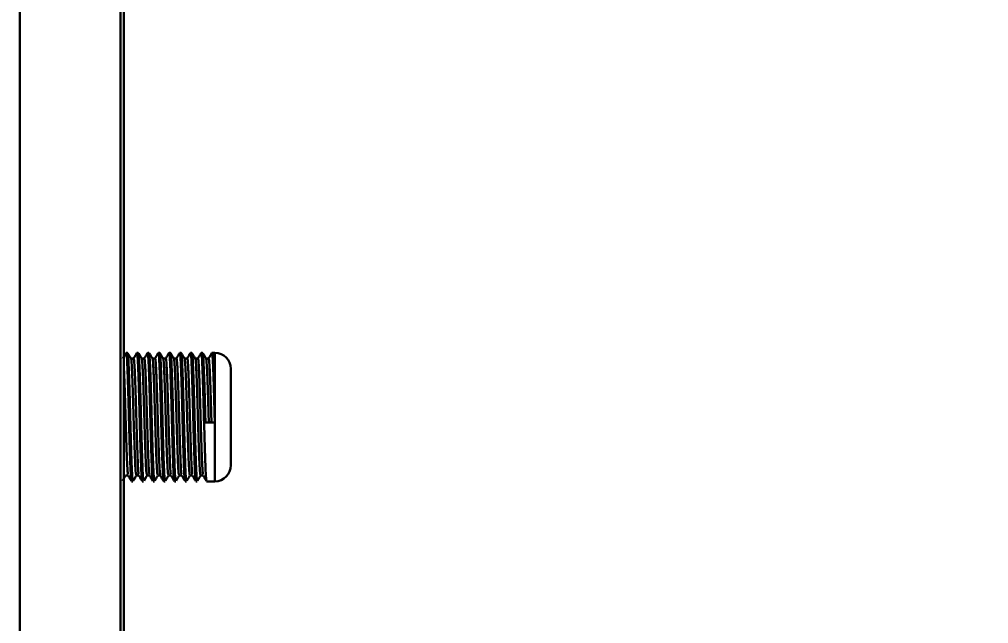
# Model space of a CAD drawing. Header units: millimetres. Extents: x -473 to 6267, y 319 to 3284.
# Drawn here: x 872.45 to 917.67, y 2668.34 to 2696.54 of the extents above; entities that cross this region are included whole.
import ezdxf
from ezdxf import colors
from ezdxf.entities.mleader import LeaderData, LeaderLine
from ezdxf.math import Vec2, Vec3

# ---------------------------------------------------------------- set-up
doc = ezdxf.new("R2010")
doc.units = ezdxf.units.MM
doc.layers.add('3mm', color=7, linetype='Continuous', lineweight=30)

msp = doc.modelspace()

# ---------------------------------------------------------------- linework, layer by layer
at = {"layer": '3mm', "lineweight": 30}
for p, q in [((872.468, 2722.978), (872.468, 2552.978)), ((877.168, 2552.978), (877.168, 2722.978)), ((877.318, 2722.828), (877.318, 2553.128)), ((877.498, 2680.978), (877.436, 2680.978)), ((877.998, 2680.978), (877.936, 2680.978)), ((878.498, 2680.978), (878.436, 2680.978)), ((878.998, 2680.978), (878.936, 2680.978)), ((879.498, 2680.978), (879.436, 2680.978)), ((879.998, 2680.978), (879.936, 2680.978)), ((880.498, 2680.978), (880.436, 2680.978)), ((880.998, 2680.978), (880.936, 2680.978)), ((881.568, 2680.978), (881.436, 2680.978)), ((881.568, 2677.721), (881.568, 2680.978)), ((877.78, 2680.707), (877.657, 2680.707)), ((878.28, 2680.707), (878.157, 2680.707)), ((878.78, 2680.707), (878.657, 2680.707)), ((879.28, 2680.707), (879.157, 2680.707)), ((879.78, 2680.707), (879.657, 2680.707)), ((880.28, 2680.707), (880.157, 2680.707)), ((880.78, 2680.707), (880.657, 2680.707)), ((881.28, 2680.707), (881.157, 2680.707)), ((882.318, 2680.228), (882.318, 2675.728)), ((881.13, 2677.721), (881.286, 2677.744)), ((881.286, 2677.744), (881.411, 2677.744)), ((881.411, 2677.744), (881.568, 2677.721)), ((881.568, 2677.721), (881.13, 2677.721)), ((881.568, 2674.978), (881.568, 2677.721)), ((877.405, 2675.249), (877.528, 2675.249)), ((877.905, 2675.249), (878.028, 2675.249)), ((878.405, 2675.249), (878.528, 2675.249)), ((878.905, 2675.249), (879.028, 2675.249)), ((879.405, 2675.249), (879.528, 2675.249)), ((879.905, 2675.249), (880.028, 2675.249)), ((880.405, 2675.249), (880.528, 2675.249)), ((880.905, 2675.249), (881.028, 2675.249)), ((877.686, 2674.978), (877.748, 2674.978)), ((878.186, 2674.978), (878.248, 2674.978)), ((878.686, 2674.978), (878.748, 2674.978)), ((879.186, 2674.978), (879.248, 2674.978)), ((879.686, 2674.978), (879.748, 2674.978)), ((880.186, 2674.978), (880.248, 2674.978)), ((880.686, 2674.978), (880.748, 2674.978)), ((881.186, 2674.978), (881.568, 2674.978))]:
    msp.add_line(p, q, dxfattribs=at)
for centre, start, end in [((881.568, 2680.228), 0, 90), ((881.568, 2675.728), 270, 0)]:
    msp.add_arc(centre, 0.75, start, end, dxfattribs=at)
for points, knots in [([(877.433, 2680.975), (877.407, 2680.93), (877.354, 2680.84), (877.302, 2680.749), (877.276, 2680.704)], [0, 0, 0, 0, 0.500019, 1, 1, 1, 1]), ([(877.682, 2675.032), (877.675, 2675.044), (877.658, 2675.073), (877.63, 2675.634), (877.599, 2676.558), (877.568, 2677.716), (877.536, 2678.906), (877.505, 2679.967), (877.474, 2680.686), (877.451, 2681.018), (877.438, 2680.951), (877.436, 2680.939)], [0, 0, 0, 0, 0.084541, 0.211387, 0.338233, 0.465078, 0.591924, 0.71877, 0.845616, 0.972462, 1, 1, 1, 1]), ([(877.748, 2675.017), (877.74, 2675.029), (877.722, 2675.055), (877.693, 2675.632), (877.661, 2676.558), (877.63, 2677.716), (877.599, 2678.906), (877.568, 2679.967), (877.536, 2680.686), (877.513, 2681.018), (877.501, 2680.951), (877.498, 2680.939)], [0, 0, 0, 0, 0.097863, 0.222863, 0.347863, 0.472863, 0.597863, 0.722863, 0.847863, 0.972863, 1, 1, 1, 1]), ([(877.659, 2680.704), (877.632, 2680.749), (877.585, 2680.831), (877.538, 2680.912), (877.517, 2680.949)], [0, 0, 0, 0, 0.554483, 1, 1, 1, 1]), ([(877.933, 2680.975), (877.907, 2680.93), (877.854, 2680.84), (877.802, 2680.749), (877.776, 2680.704)], [0, 0, 0, 0, 0.500019, 1, 1, 1, 1]), ([(878.182, 2675.032), (878.175, 2675.044), (878.158, 2675.073), (878.13, 2675.634), (878.099, 2676.558), (878.068, 2677.716), (878.036, 2678.906), (878.005, 2679.967), (877.974, 2680.686), (877.951, 2681.018), (877.938, 2680.951), (877.936, 2680.939)], [0, 0, 0, 0, 0.084541, 0.211387, 0.338233, 0.465078, 0.591924, 0.71877, 0.845616, 0.972462, 1, 1, 1, 1]), ([(878.248, 2675.017), (878.24, 2675.029), (878.222, 2675.055), (878.193, 2675.632), (878.161, 2676.558), (878.13, 2677.716), (878.099, 2678.906), (878.068, 2679.967), (878.036, 2680.686), (878.013, 2681.018), (878.001, 2680.951), (877.998, 2680.939)], [0, 0, 0, 0, 0.097863, 0.222863, 0.347863, 0.472863, 0.597863, 0.722863, 0.847863, 0.972863, 1, 1, 1, 1]), ([(878.159, 2680.704), (878.132, 2680.749), (878.085, 2680.831), (878.038, 2680.912), (878.017, 2680.949)], [0, 0, 0, 0, 0.554483, 1, 1, 1, 1]), ([(878.433, 2680.975), (878.407, 2680.93), (878.354, 2680.84), (878.302, 2680.749), (878.276, 2680.704)], [0, 0, 0, 0, 0.500019, 1, 1, 1, 1]), ([(878.682, 2675.032), (878.675, 2675.044), (878.658, 2675.073), (878.63, 2675.634), (878.599, 2676.558), (878.568, 2677.716), (878.536, 2678.906), (878.505, 2679.967), (878.474, 2680.686), (878.451, 2681.018), (878.438, 2680.951), (878.436, 2680.939)], [0, 0, 0, 0, 0.084541, 0.211387, 0.338233, 0.465078, 0.591924, 0.71877, 0.845616, 0.972462, 1, 1, 1, 1]), ([(878.748, 2675.017), (878.74, 2675.029), (878.722, 2675.055), (878.693, 2675.632), (878.661, 2676.558), (878.63, 2677.716), (878.599, 2678.906), (878.568, 2679.967), (878.536, 2680.686), (878.513, 2681.018), (878.501, 2680.951), (878.498, 2680.939)], [0, 0, 0, 0, 0.097863, 0.222863, 0.347863, 0.472863, 0.597863, 0.722863, 0.847863, 0.972863, 1, 1, 1, 1]), ([(878.659, 2680.704), (878.632, 2680.749), (878.585, 2680.831), (878.538, 2680.912), (878.517, 2680.949)], [0, 0, 0, 0, 0.554483, 1, 1, 1, 1]), ([(878.933, 2680.975), (878.907, 2680.93), (878.854, 2680.84), (878.802, 2680.749), (878.776, 2680.704)], [0, 0, 0, 0, 0.500019, 1, 1, 1, 1]), ([(879.182, 2675.032), (879.175, 2675.044), (879.158, 2675.073), (879.13, 2675.634), (879.099, 2676.558), (879.068, 2677.716), (879.036, 2678.906), (879.005, 2679.967), (878.974, 2680.686), (878.951, 2681.018), (878.938, 2680.951), (878.936, 2680.939)], [0, 0, 0, 0, 0.084541, 0.211387, 0.338233, 0.465078, 0.591924, 0.71877, 0.845616, 0.972462, 1, 1, 1, 1]), ([(879.248, 2675.017), (879.24, 2675.029), (879.222, 2675.055), (879.193, 2675.632), (879.161, 2676.558), (879.13, 2677.716), (879.099, 2678.906), (879.068, 2679.967), (879.036, 2680.686), (879.013, 2681.018), (879.001, 2680.951), (878.998, 2680.939)], [0, 0, 0, 0, 0.097863, 0.222863, 0.347863, 0.472863, 0.597863, 0.722863, 0.847863, 0.972863, 1, 1, 1, 1]), ([(879.159, 2680.704), (879.132, 2680.749), (879.085, 2680.831), (879.038, 2680.912), (879.017, 2680.949)], [0, 0, 0, 0, 0.554483, 1, 1, 1, 1]), ([(879.433, 2680.975), (879.407, 2680.93), (879.354, 2680.84), (879.302, 2680.749), (879.276, 2680.704)], [0, 0, 0, 0, 0.500019, 1, 1, 1, 1]), ([(879.682, 2675.032), (879.675, 2675.044), (879.658, 2675.073), (879.63, 2675.634), (879.599, 2676.558), (879.568, 2677.716), (879.536, 2678.906), (879.505, 2679.967), (879.474, 2680.686), (879.451, 2681.018), (879.438, 2680.951), (879.436, 2680.939)], [0, 0, 0, 0, 0.084541, 0.211387, 0.338233, 0.465078, 0.591924, 0.71877, 0.845616, 0.972462, 1, 1, 1, 1]), ([(879.748, 2675.017), (879.74, 2675.029), (879.722, 2675.055), (879.693, 2675.632), (879.661, 2676.558), (879.63, 2677.716), (879.599, 2678.906), (879.568, 2679.967), (879.536, 2680.686), (879.513, 2681.018), (879.501, 2680.951), (879.498, 2680.939)], [0, 0, 0, 0, 0.097863, 0.222863, 0.347863, 0.472863, 0.597863, 0.722863, 0.847863, 0.972863, 1, 1, 1, 1]), ([(879.659, 2680.704), (879.632, 2680.749), (879.585, 2680.831), (879.538, 2680.912), (879.517, 2680.949)], [0, 0, 0, 0, 0.554483, 1, 1, 1, 1]), ([(879.933, 2680.975), (879.907, 2680.93), (879.854, 2680.84), (879.802, 2680.749), (879.776, 2680.704)], [0, 0, 0, 0, 0.500019, 1, 1, 1, 1]), ([(880.182, 2675.032), (880.175, 2675.044), (880.158, 2675.073), (880.13, 2675.634), (880.099, 2676.558), (880.068, 2677.716), (880.036, 2678.906), (880.005, 2679.967), (879.974, 2680.686), (879.951, 2681.018), (879.938, 2680.951), (879.936, 2680.939)], [0, 0, 0, 0, 0.084541, 0.211387, 0.338233, 0.465078, 0.591924, 0.71877, 0.845616, 0.972462, 1, 1, 1, 1]), ([(880.248, 2675.017), (880.24, 2675.029), (880.222, 2675.055), (880.193, 2675.632), (880.161, 2676.558), (880.13, 2677.716), (880.099, 2678.906), (880.068, 2679.967), (880.036, 2680.686), (880.013, 2681.018), (880.001, 2680.951), (879.998, 2680.939)], [0, 0, 0, 0, 0.097863, 0.222863, 0.347863, 0.472863, 0.597863, 0.722863, 0.847863, 0.972863, 1, 1, 1, 1]), ([(880.159, 2680.704), (880.132, 2680.749), (880.085, 2680.831), (880.038, 2680.912), (880.017, 2680.949)], [0, 0, 0, 0, 0.554483, 1, 1, 1, 1]), ([(880.433, 2680.975), (880.407, 2680.93), (880.354, 2680.84), (880.302, 2680.749), (880.276, 2680.704)], [0, 0, 0, 0, 0.500019, 1, 1, 1, 1]), ([(880.682, 2675.032), (880.675, 2675.044), (880.658, 2675.073), (880.63, 2675.634), (880.599, 2676.558), (880.568, 2677.716), (880.536, 2678.906), (880.505, 2679.967), (880.474, 2680.686), (880.451, 2681.018), (880.438, 2680.951), (880.436, 2680.939)], [0, 0, 0, 0, 0.084541, 0.211387, 0.338233, 0.465078, 0.591924, 0.71877, 0.845616, 0.972462, 1, 1, 1, 1]), ([(880.748, 2675.017), (880.74, 2675.029), (880.722, 2675.055), (880.693, 2675.632), (880.661, 2676.558), (880.63, 2677.716), (880.599, 2678.906), (880.568, 2679.967), (880.536, 2680.686), (880.513, 2681.018), (880.501, 2680.951), (880.498, 2680.939)], [0, 0, 0, 0, 0.097863, 0.222863, 0.347863, 0.472863, 0.597863, 0.722863, 0.847863, 0.972863, 1, 1, 1, 1]), ([(880.659, 2680.704), (880.632, 2680.749), (880.585, 2680.831), (880.538, 2680.912), (880.517, 2680.949)], [0, 0, 0, 0, 0.554483, 1, 1, 1, 1]), ([(880.933, 2680.975), (880.907, 2680.93), (880.854, 2680.84), (880.802, 2680.749), (880.776, 2680.704)], [0, 0, 0, 0, 0.500019, 1, 1, 1, 1]), ([(881.182, 2675.032), (881.175, 2675.044), (881.158, 2675.073), (881.13, 2675.634), (881.099, 2676.558), (881.068, 2677.716), (881.036, 2678.906), (881.005, 2679.967), (880.974, 2680.686), (880.951, 2681.018), (880.938, 2680.951), (880.936, 2680.939)], [0, 0, 0, 0, 0.084541, 0.211387, 0.338233, 0.465078, 0.591924, 0.71877, 0.845616, 0.972462, 1, 1, 1, 1]), ([(881.13, 2677.721), (881.12, 2678.116), (881.099, 2678.905), (881.068, 2679.967), (881.036, 2680.686), (881.013, 2681.018), (881.001, 2680.951), (880.998, 2680.939)], [0, 0, 0, 0, 0.23713, 0.47426, 0.71139, 0.94852, 1, 1, 1, 1]), ([(881.159, 2680.704), (881.132, 2680.749), (881.085, 2680.831), (881.038, 2680.912), (881.017, 2680.949)], [0, 0, 0, 0, 0.554483, 1, 1, 1, 1]), ([(881.433, 2680.975), (881.407, 2680.93), (881.354, 2680.84), (881.302, 2680.749), (881.276, 2680.704)], [0, 0, 0, 0, 0.500019, 1, 1, 1, 1]), ([(881.568, 2677.721), (881.557, 2678.116), (881.536, 2678.905), (881.505, 2679.966), (881.474, 2680.691), (881.45, 2681.024), (881.436, 2680.944), (881.432, 2680.924)], [0, 0, 0, 0, 0.230759, 0.461519, 0.692278, 0.923038, 1, 1, 1, 1]), ([(877.905, 2675.284), (877.896, 2675.295), (877.878, 2675.319), (877.849, 2675.844), (877.818, 2676.686), (877.786, 2677.739), (877.755, 2678.822), (877.724, 2679.789), (877.693, 2680.437), (877.671, 2680.739), (877.659, 2680.691), (877.658, 2680.687)], [0, 0, 0, 0, 0.099518, 0.226482, 0.353446, 0.48041, 0.607374, 0.734339, 0.861303, 0.988267, 1, 1, 1, 1]), ([(878.026, 2675.299), (878.019, 2675.309), (878.002, 2675.335), (877.974, 2675.846), (877.943, 2676.686), (877.911, 2677.739), (877.88, 2678.822), (877.849, 2679.787), (877.818, 2680.442), (877.795, 2680.744), (877.782, 2680.683), (877.78, 2680.672)], [0, 0, 0, 0, 0.083986, 0.21091, 0.337833, 0.464757, 0.591681, 0.718605, 0.845528, 0.972452, 1, 1, 1, 1]), ([(878.405, 2675.284), (878.396, 2675.295), (878.378, 2675.319), (878.349, 2675.844), (878.318, 2676.686), (878.286, 2677.739), (878.255, 2678.822), (878.224, 2679.789), (878.193, 2680.437), (878.171, 2680.739), (878.159, 2680.691), (878.158, 2680.687)], [0, 0, 0, 0, 0.099518, 0.226482, 0.353446, 0.48041, 0.607374, 0.734339, 0.861303, 0.988267, 1, 1, 1, 1]), ([(878.526, 2675.299), (878.519, 2675.309), (878.502, 2675.335), (878.474, 2675.846), (878.443, 2676.686), (878.411, 2677.739), (878.38, 2678.822), (878.349, 2679.787), (878.318, 2680.442), (878.295, 2680.744), (878.282, 2680.683), (878.28, 2680.672)], [0, 0, 0, 0, 0.083986, 0.21091, 0.337833, 0.464757, 0.591681, 0.718605, 0.845528, 0.972452, 1, 1, 1, 1]), ([(878.905, 2675.284), (878.896, 2675.295), (878.878, 2675.319), (878.849, 2675.844), (878.818, 2676.686), (878.786, 2677.739), (878.755, 2678.822), (878.724, 2679.789), (878.693, 2680.437), (878.671, 2680.739), (878.659, 2680.691), (878.658, 2680.687)], [0, 0, 0, 0, 0.099518, 0.226482, 0.353446, 0.48041, 0.607374, 0.734339, 0.861303, 0.988267, 1, 1, 1, 1]), ([(879.026, 2675.299), (879.019, 2675.309), (879.002, 2675.335), (878.974, 2675.846), (878.943, 2676.686), (878.911, 2677.739), (878.88, 2678.822), (878.849, 2679.787), (878.818, 2680.442), (878.795, 2680.744), (878.782, 2680.683), (878.78, 2680.672)], [0, 0, 0, 0, 0.083986, 0.21091, 0.337833, 0.464757, 0.591681, 0.718605, 0.845528, 0.972452, 1, 1, 1, 1]), ([(879.405, 2675.284), (879.396, 2675.295), (879.378, 2675.319), (879.349, 2675.844), (879.318, 2676.686), (879.286, 2677.739), (879.255, 2678.822), (879.224, 2679.789), (879.193, 2680.437), (879.171, 2680.739), (879.159, 2680.691), (879.158, 2680.687)], [0, 0, 0, 0, 0.099518, 0.226482, 0.353446, 0.48041, 0.607374, 0.734339, 0.861303, 0.988267, 1, 1, 1, 1]), ([(879.526, 2675.299), (879.519, 2675.309), (879.502, 2675.335), (879.474, 2675.846), (879.443, 2676.686), (879.411, 2677.739), (879.38, 2678.822), (879.349, 2679.787), (879.318, 2680.442), (879.295, 2680.744), (879.282, 2680.683), (879.28, 2680.672)], [0, 0, 0, 0, 0.083986, 0.21091, 0.337833, 0.464757, 0.591681, 0.718605, 0.845528, 0.972452, 1, 1, 1, 1]), ([(879.905, 2675.284), (879.896, 2675.295), (879.878, 2675.319), (879.849, 2675.844), (879.818, 2676.686), (879.786, 2677.739), (879.755, 2678.822), (879.724, 2679.789), (879.693, 2680.437), (879.671, 2680.739), (879.659, 2680.691), (879.658, 2680.687)], [0, 0, 0, 0, 0.099518, 0.226482, 0.353446, 0.48041, 0.607374, 0.734339, 0.861303, 0.988267, 1, 1, 1, 1]), ([(880.026, 2675.299), (880.019, 2675.309), (880.002, 2675.335), (879.974, 2675.846), (879.943, 2676.686), (879.911, 2677.739), (879.88, 2678.822), (879.849, 2679.787), (879.818, 2680.442), (879.795, 2680.744), (879.782, 2680.683), (879.78, 2680.672)], [0, 0, 0, 0, 0.083986, 0.21091, 0.337833, 0.464757, 0.591681, 0.718605, 0.845528, 0.972452, 1, 1, 1, 1]), ([(880.405, 2675.284), (880.396, 2675.295), (880.378, 2675.319), (880.349, 2675.844), (880.318, 2676.686), (880.286, 2677.739), (880.255, 2678.822), (880.224, 2679.789), (880.193, 2680.437), (880.171, 2680.739), (880.159, 2680.691), (880.158, 2680.687)], [0, 0, 0, 0, 0.099518, 0.226482, 0.353446, 0.48041, 0.607374, 0.734339, 0.861303, 0.988267, 1, 1, 1, 1]), ([(880.526, 2675.299), (880.519, 2675.309), (880.502, 2675.335), (880.474, 2675.846), (880.443, 2676.686), (880.411, 2677.739), (880.38, 2678.822), (880.349, 2679.787), (880.318, 2680.442), (880.295, 2680.744), (880.282, 2680.683), (880.28, 2680.672)], [0, 0, 0, 0, 0.083986, 0.21091, 0.337833, 0.464757, 0.591681, 0.718605, 0.845528, 0.972452, 1, 1, 1, 1]), ([(880.905, 2675.284), (880.896, 2675.295), (880.878, 2675.319), (880.849, 2675.844), (880.818, 2676.686), (880.786, 2677.739), (880.755, 2678.822), (880.724, 2679.789), (880.693, 2680.437), (880.671, 2680.739), (880.659, 2680.691), (880.658, 2680.687)], [0, 0, 0, 0, 0.099518, 0.226482, 0.353446, 0.48041, 0.607374, 0.734339, 0.861303, 0.988267, 1, 1, 1, 1]), ([(881.026, 2675.299), (881.019, 2675.309), (881.002, 2675.335), (880.974, 2675.846), (880.943, 2676.686), (880.911, 2677.739), (880.88, 2678.822), (880.849, 2679.787), (880.818, 2680.442), (880.795, 2680.744), (880.782, 2680.683), (880.78, 2680.672)], [0, 0, 0, 0, 0.083986, 0.21091, 0.337833, 0.464757, 0.591681, 0.718605, 0.845528, 0.972452, 1, 1, 1, 1]), ([(881.286, 2677.744), (881.276, 2678.103), (881.255, 2678.821), (881.224, 2679.789), (881.193, 2680.437), (881.171, 2680.739), (881.159, 2680.691), (881.158, 2680.687)], [0, 0, 0, 0, 0.244355, 0.48871, 0.733064, 0.977419, 1, 1, 1, 1]), ([(881.411, 2677.744), (881.401, 2678.103), (881.38, 2678.821), (881.349, 2679.788), (881.318, 2680.442), (881.295, 2680.744), (881.282, 2680.683), (881.28, 2680.672)], [0, 0, 0, 0, 0.237133, 0.474266, 0.711399, 0.948532, 1, 1, 1, 1]), ([(877.526, 2675.299), (877.519, 2675.309), (877.502, 2675.335), (877.474, 2675.846), (877.443, 2676.686), (877.411, 2677.74), (877.38, 2678.82), (877.349, 2679.798), (877.328, 2680.2), (877.318, 2680.401)], [0, 0, 0, 0, 0.099329, 0.249441, 0.399553, 0.549665, 0.699776, 0.849888, 1, 1, 1, 1]), ([(877.267, 2675.008), (877.288, 2675.044), (877.335, 2675.125), (877.382, 2675.207), (877.409, 2675.252)], [0, 0, 0, 0, 0.445517, 1, 1, 1, 1]), ([(877.526, 2675.252), (877.552, 2675.207), (877.604, 2675.116), (877.657, 2675.026), (877.683, 2674.981)], [0, 0, 0, 0, 0.499981, 1, 1, 1, 1]), ([(877.767, 2675.008), (877.788, 2675.044), (877.835, 2675.125), (877.882, 2675.207), (877.909, 2675.252)], [0, 0, 0, 0, 0.445517, 1, 1, 1, 1]), ([(878.026, 2675.252), (878.052, 2675.207), (878.104, 2675.116), (878.157, 2675.026), (878.183, 2674.981)], [0, 0, 0, 0, 0.499981, 1, 1, 1, 1]), ([(878.267, 2675.008), (878.288, 2675.044), (878.335, 2675.125), (878.382, 2675.207), (878.409, 2675.252)], [0, 0, 0, 0, 0.445517, 1, 1, 1, 1]), ([(878.526, 2675.252), (878.552, 2675.207), (878.604, 2675.116), (878.657, 2675.026), (878.683, 2674.981)], [0, 0, 0, 0, 0.499981, 1, 1, 1, 1]), ([(878.767, 2675.008), (878.788, 2675.044), (878.835, 2675.125), (878.882, 2675.207), (878.909, 2675.252)], [0, 0, 0, 0, 0.445517, 1, 1, 1, 1]), ([(879.026, 2675.252), (879.052, 2675.207), (879.104, 2675.116), (879.157, 2675.026), (879.183, 2674.981)], [0, 0, 0, 0, 0.499981, 1, 1, 1, 1]), ([(879.267, 2675.008), (879.288, 2675.044), (879.335, 2675.125), (879.382, 2675.207), (879.409, 2675.252)], [0, 0, 0, 0, 0.445517, 1, 1, 1, 1]), ([(879.526, 2675.252), (879.552, 2675.207), (879.604, 2675.116), (879.657, 2675.026), (879.683, 2674.981)], [0, 0, 0, 0, 0.499981, 1, 1, 1, 1]), ([(879.767, 2675.008), (879.788, 2675.044), (879.835, 2675.125), (879.882, 2675.207), (879.909, 2675.252)], [0, 0, 0, 0, 0.445517, 1, 1, 1, 1]), ([(880.026, 2675.252), (880.052, 2675.207), (880.104, 2675.116), (880.157, 2675.026), (880.183, 2674.981)], [0, 0, 0, 0, 0.499981, 1, 1, 1, 1]), ([(880.267, 2675.008), (880.288, 2675.044), (880.335, 2675.125), (880.382, 2675.207), (880.409, 2675.252)], [0, 0, 0, 0, 0.445517, 1, 1, 1, 1]), ([(880.526, 2675.252), (880.552, 2675.207), (880.604, 2675.116), (880.657, 2675.026), (880.683, 2674.981)], [0, 0, 0, 0, 0.499981, 1, 1, 1, 1]), ([(880.767, 2675.008), (880.788, 2675.044), (880.835, 2675.125), (880.882, 2675.207), (880.909, 2675.252)], [0, 0, 0, 0, 0.445517, 1, 1, 1, 1]), ([(881.026, 2675.252), (881.052, 2675.207), (881.104, 2675.116), (881.157, 2675.026), (881.183, 2674.981)], [0, 0, 0, 0, 0.499981, 1, 1, 1, 1])]:
    msp.add_open_spline(points, degree=3, knots=knots, dxfattribs=at)

# ---------------------------------------------------------------- leaders
ml = msp.add_multileader_mtext('Standard')
ml.set_content('25', color=256)
ml.set_leader_properties()
ml.build(insert=Vec2(0, 0))
ml.multileader.update_dxf_attribs({"text_left_attachment_type": 5, "text_right_attachment_type": 5, "dogleg_length": 0.36, "arrow_head_size": 10})
ctx = ml.context
ctx.base_point, ctx.char_height, ctx.arrow_head_size, ctx.plane_origin = Vec3(900.373, 2775.596), 10, 10, Vec3(860.558, 2677.504)
ctx.left_attachment, ctx.right_attachment = 5, 5
notes = []
notes.append((ctx, [(0, (1, 1, 0), (900.013, 2775.596), (1, 0), 0.36, [(0, [(860.558, 2677.504)], 0, [])])]))
ctx.mtext.insert, ctx.mtext.flow_direction = Vec3(902.373, 2787.596), 5
for ctx, leaders in notes:
    for number, flags, end, landing, length, lines in leaders:
        leader = LeaderData()
        leader.index, (leader.has_last_leader_line, leader.has_dogleg_vector, leader.attachment_direction) = number, flags
        leader.last_leader_point, leader.dogleg_vector, leader.dogleg_length = Vec3(end), Vec3(landing), length
        for number, points, colour, breaks in lines:
            line = LeaderLine()
            line.index, line.vertices, line.color, line.breaks = number, Vec3.list(points), colors.encode_raw_color(colour), breaks
            leader.lines.append(line)
        ctx.leaders.append(leader)

doc.saveas('drawing.dxf')
